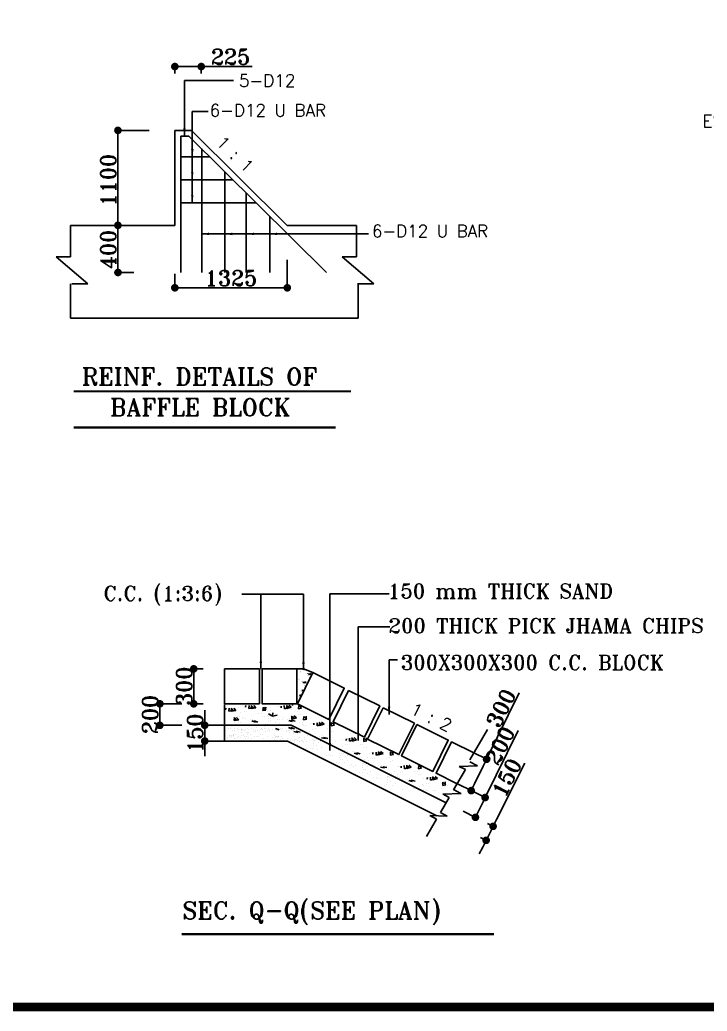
# Model space of a CAD drawing. Header units: metres. Extents: x -98554 to 27544620, y -161930 to 5264560.
# Drawn here: x 30050 to 43557, y 251460 to 270934 of the extents above; entities that cross this region are included whole.
import ezdxf
from ezdxf.enums import TextEntityAlignment as Align

# ---------------------------------------------------------------- set-up
doc = ezdxf.new("R2010")
doc.units = ezdxf.units.M
doc.header["$LTSCALE"] = 15
doc.header["$MEASUREMENT"] = 0
doc.layers.get('0').update_dxf_attribs({"linetype": 'CONTINUOUS'})
doc.layers.get('Defpoints').update_dxf_attribs({"linetype": 'CONTINUOUS'})
doc.layers.add('LINE', color=7, linetype='CONTINUOUS')
doc.styles.add('BIG', font='ROMANT.SHX')
doc.styles.add('NASIR', font='romant.shx')
doc.dimstyles.new('ISO-25', dxfattribs={"dimtxt": 250, "dimasz": 2.5, "dimexe": 1.25, "dimexo": 0.625, "dimtad": 1, "dimtxsty": 'BIG', "dimcen": 2.5, "dimadec": 0, "dimazin": 0, "dimtfac": 1, "dimtmove": 0, "dimatfit": 3, "dimfxl": 1, "dimarcsym": 0})

# ---------------------------------------------------------------- blocks, each defined once
blk = doc.blocks.new('_Dot')
at = {"color": 0, "linetype": 'ByBlock', "lineweight": -2}
blk.add_line((-0.5, 0), (-1, 0), dxfattribs=at)
at = {"color": 0, "linetype": 'ByBlock', "const_width": 0.5}
blk.add_lwpolyline([(-0.25, 0, 1), (0.25, 0, 1)], format="xyb", close=True, dxfattribs=at)
blk = doc.blocks.new('*D3041')
at = {"layer": 'Defpoints', "color": 0}
for p in [(32590, 268763), (31978, 266897), (32590, 266897)]:
    blk.add_point(p, dxfattribs=at)
at = {"layer": 'LINE', "color": 0, "lineweight": -2}
for p, q in [((32589, 268763), (31977, 268763)), ((32589, 266897), (31977, 266897))]:
    blk.add_line(p, q, dxfattribs=at)
at = {"layer": 'LINE', "color": 5, "lineweight": -2}
blk.add_line((31978, 268613), (31978, 267047), dxfattribs=at)
at = {"layer": 'LINE', "color": 5, "lineweight": -2, "xscale": 150, "yscale": 150, "zscale": 150}
for p, rotation in [((31978, 268763), 90), ((31978, 266897), 270)]:
    blk.add_blockref('_Dot', p, dxfattribs=dict(at, rotation=rotation))
at = {"layer": 'LINE', "color": 0, "insert": (31788, 267784), "char_height": 300, "attachment_point": 5, "rotation": 90, "style": 'BIG'}
blk.add_mtext('1100', dxfattribs=at)
blk = doc.blocks.new('*D3042')
at = {"layer": 'Defpoints', "color": 0}
for p in [(35305, 266221), (33096, 265946), (35305, 265670)]:
    blk.add_point(p, dxfattribs=at)
at = {"layer": 'LINE', "color": 0, "lineweight": -2}
for p, q in [((35305, 266220), (35305, 265669)), ((33096, 265945), (33096, 265669))]:
    blk.add_line(p, q, dxfattribs=at)
at = {"layer": 'LINE', "color": 5, "lineweight": -2}
blk.add_line((33246, 265670), (35155, 265670), dxfattribs=at)
at = {"layer": 'LINE', "color": 5, "lineweight": -2, "xscale": 150, "yscale": 150, "zscale": 150, "rotation": 180}
blk.add_blockref('_Dot', (33096, 265670), dxfattribs=at)
at = {"layer": 'LINE', "color": 5, "lineweight": -2, "xscale": 150, "yscale": 150, "zscale": 150}
blk.add_blockref('_Dot', (35305, 265670), dxfattribs=at)
at = {"layer": 'LINE', "color": 0, "insert": (34201, 265860), "char_height": 300, "attachment_point": 5, "style": 'BIG'}
blk.add_mtext('1325', dxfattribs=at)
blk = doc.blocks.new('*D3074')
at = {"layer": 'Defpoints', "color": 0}
for p in [(38954, 256541), (39222, 256408), (38651, 255925)]:
    blk.add_point(p, dxfattribs=at)
at = {"layer": 'LINE', "color": 5, "lineweight": -2}
for p, q in [((39222, 256408), (39864, 257711)), ((38985, 255927), (39156, 256274))]:
    blk.add_line(p, q, dxfattribs=at)
at = {"layer": 'LINE', "color": 0, "lineweight": -2}
for p, q in [((38955, 256540), (39224, 256408)), ((38651, 255925), (38920, 255792))]:
    blk.add_line(p, q, dxfattribs=at)
at = {"layer": 'LINE', "color": 5, "lineweight": -2, "xscale": 150, "yscale": 150, "zscale": 150}
for p, rotation in [((39222, 256408), 63.77279700713231), ((38919, 255793), 243.7727970071323)]:
    blk.add_blockref('_Dot', p, dxfattribs=dict(at, rotation=rotation))
at = {"layer": 'LINE', "color": 0, "insert": (39506, 257413), "char_height": 300, "attachment_point": 5, "rotation": 63.7728, "style": 'BIG'}
blk.add_mtext('300', dxfattribs=at)
blk = doc.blocks.new('*D3075')
at = {"layer": 'Defpoints', "color": 0}
for p in [(38954, 255773), (39193, 255656), (38763, 255386)]:
    blk.add_point(p, dxfattribs=at)
at = {"layer": 'LINE', "color": 5, "lineweight": -2}
for p, q in [((39193, 255656), (39842, 256974)), ((39068, 255403), (39126, 255521))]:
    blk.add_line(p, q, dxfattribs=at)
at = {"layer": 'LINE', "color": 0, "lineweight": -2}
for p, q in [((38955, 255773), (39194, 255655)), ((38764, 255386), (39003, 255268))]:
    blk.add_line(p, q, dxfattribs=at)
at = {"layer": 'LINE', "color": 5, "lineweight": -2, "xscale": 150, "yscale": 150, "zscale": 150}
for p, rotation in [((39193, 255656), 63.7727970071634), ((39002, 255268), 243.7727970071634)]:
    blk.add_blockref('_Dot', p, dxfattribs=dict(at, rotation=rotation))
at = {"layer": 'LINE', "color": 0, "insert": (39483, 256676), "char_height": 300, "attachment_point": 5, "rotation": 63.7728, "style": 'BIG'}
blk.add_mtext('200', dxfattribs=at)
blk = doc.blocks.new('*D3076')
at = {"layer": 'Defpoints', "color": 0}
for p in [(39238, 255147), (39350, 255091), (39101, 254872)]:
    blk.add_point(p, dxfattribs=at)
at = {"layer": 'LINE', "color": 5, "lineweight": -2}
for p, q in [((39418, 255225), (39972, 256334)), ((39213, 254816), (39350, 255091)), ((39146, 254682), (39079, 254548))]:
    blk.add_line(p, q, dxfattribs=at)
at = {"layer": 'LINE', "color": 0, "lineweight": -2}
for p, q in [((39239, 255147), (39352, 255090)), ((39102, 254872), (39214, 254816))]:
    blk.add_line(p, q, dxfattribs=at)
at = {"layer": 'LINE', "color": 5, "lineweight": -2, "xscale": 150, "yscale": 150, "zscale": 150}
for p, rotation in [((39350, 255091), 243.4365497975872), ((39213, 254816), 63.43654979758722)]:
    blk.add_blockref('_Dot', p, dxfattribs=dict(at, rotation=rotation))
at = {"layer": 'LINE', "color": 0, "insert": (39618, 256051), "char_height": 300, "attachment_point": 5, "rotation": 63.4365, "style": 'BIG'}
blk.add_mtext('150', dxfattribs=at)
blk = doc.blocks.new('*D3077')
at = {"layer": 'Defpoints', "color": 0}
for p in [(33655, 258185), (33468, 257498), (33655, 257498)]:
    blk.add_point(p, dxfattribs=at)
at = {"layer": 'LINE', "color": 0, "lineweight": -2}
for p, q in [((33654, 258185), (33467, 258185)), ((33654, 257498), (33467, 257498))]:
    blk.add_line(p, q, dxfattribs=at)
at = {"layer": 'LINE', "color": 5, "lineweight": -2}
blk.add_line((33468, 258035), (33468, 257648), dxfattribs=at)
at = {"layer": 'LINE', "color": 5, "lineweight": -2, "xscale": 150, "yscale": 150, "zscale": 150}
for p, rotation in [((33468, 258185), 90), ((33468, 257498), 270)]:
    blk.add_blockref('_Dot', p, dxfattribs=dict(at, rotation=rotation))
at = {"layer": 'LINE', "color": 0, "insert": (33278, 257842), "char_height": 300, "attachment_point": 5, "rotation": 90, "style": 'BIG'}
blk.add_mtext('300', dxfattribs=at)
blk = doc.blocks.new('*D3078')
at = {"layer": 'Defpoints', "color": 0}
for p in [(33237, 257498), (32801, 257076), (33237, 257076)]:
    blk.add_point(p, dxfattribs=at)
at = {"layer": 'LINE', "color": 0, "lineweight": -2}
for p, q in [((33236, 257498), (32800, 257498)), ((33236, 257076), (32800, 257076))]:
    blk.add_line(p, q, dxfattribs=at)
at = {"layer": 'LINE', "color": 5, "lineweight": -2}
blk.add_line((32801, 257348), (32801, 257226), dxfattribs=at)
at = {"layer": 'LINE', "color": 5, "lineweight": -2, "xscale": 150, "yscale": 150, "zscale": 150}
for p, rotation in [((32801, 257498), 90), ((32801, 257076), 270)]:
    blk.add_blockref('_Dot', p, dxfattribs=dict(at, rotation=rotation))
at = {"layer": 'LINE', "color": 0, "insert": (32611, 257287), "char_height": 300, "attachment_point": 5, "rotation": 90, "style": 'BIG'}
blk.add_mtext('200', dxfattribs=at)
blk = doc.blocks.new('*D3079')
at = {"layer": 'Defpoints', "color": 0}
for p in [(34072, 257076), (33683, 256767), (34070, 256767)]:
    blk.add_point(p, dxfattribs=at)
at = {"layer": 'LINE', "color": 5, "lineweight": -2}
for p, q in [((33683, 257226), (33683, 257376)), ((33683, 257076), (33683, 256767)), ((33683, 256617), (33683, 256467))]:
    blk.add_line(p, q, dxfattribs=at)
at = {"layer": 'LINE', "color": 0, "lineweight": -2}
for p, q in [((34071, 257076), (33682, 257076)), ((34070, 256767), (33682, 256767))]:
    blk.add_line(p, q, dxfattribs=at)
at = {"layer": 'LINE', "color": 5, "lineweight": -2, "xscale": 150, "yscale": 150, "zscale": 150}
for p, rotation in [((33683, 257076), 270), ((33683, 256767), 90)]:
    blk.add_blockref('_Dot', p, dxfattribs=dict(at, rotation=rotation))
at = {"layer": 'LINE', "color": 0, "insert": (33493, 256921), "char_height": 300, "attachment_point": 5, "rotation": 90, "style": 'BIG'}
blk.add_mtext('150', dxfattribs=at)
blk = doc.blocks.new('*D3087')
at = {"layer": 'Defpoints', "color": 0}
for p in [(33615, 270016), (33096, 269881), (33615, 269881)]:
    blk.add_point(p, dxfattribs=at)
at = {"layer": 'LINE', "color": 0, "lineweight": -2}
for p, q in [((33096, 269882), (33096, 270017)), ((33615, 269882), (33615, 270017))]:
    blk.add_line(p, q, dxfattribs=at)
at = {"layer": 'LINE', "color": 5, "lineweight": -2}
for p, q in [((33246, 270016), (33465, 270016)), ((33615, 270016), (34616, 270016))]:
    blk.add_line(p, q, dxfattribs=at)
at = {"layer": 'LINE', "color": 5, "lineweight": -2, "xscale": 150, "yscale": 150, "zscale": 150, "rotation": 180}
blk.add_blockref('_Dot', (33096, 270016), dxfattribs=at)
at = {"layer": 'LINE', "color": 5, "lineweight": -2, "xscale": 150, "yscale": 150, "zscale": 150}
blk.add_blockref('_Dot', (33615, 270016), dxfattribs=at)
at = {"layer": 'LINE', "color": 0, "insert": (34191, 270206), "char_height": 300, "attachment_point": 5, "style": 'BIG'}
blk.add_mtext('225', dxfattribs=at)
blk = doc.blocks.new('*D3088')
at = {"layer": 'Defpoints', "color": 0}
for p in [(32366, 266897), (31978, 265971), (32289, 265971)]:
    blk.add_point(p, dxfattribs=at)
at = {"layer": 'LINE', "color": 0, "lineweight": -2}
for p, q in [((32366, 266897), (31977, 266897)), ((32289, 265971), (31977, 265971))]:
    blk.add_line(p, q, dxfattribs=at)
at = {"layer": 'LINE', "color": 5, "lineweight": -2}
blk.add_line((31978, 266747), (31978, 266121), dxfattribs=at)
at = {"layer": 'LINE', "color": 5, "lineweight": -2, "xscale": 150, "yscale": 150, "zscale": 150}
for p, rotation in [((31978, 266897), 90), ((31978, 265971), 270)]:
    blk.add_blockref('_Dot', p, dxfattribs=dict(at, rotation=rotation))
at = {"layer": 'LINE', "color": 0, "insert": (31788, 266423), "char_height": 300, "attachment_point": 5, "rotation": 90, "style": 'BIG'}
blk.add_mtext('400', dxfattribs=at)

msp = doc.modelspace()

# ---------------------------------------------------------------- linework, layer by layer
at = {"layer": 'LINE'}
for p, q in [((33096.02, 268762.553), (33421.579, 268762.553)), ((33096.02, 268762.553), (33421.579, 268762.553)), ((33096.02, 266896.674), (33096.02, 268762.553)), ((35305.486, 266896.674), (33421.579, 268762.553)), ((33212.02, 268646.553), (33373.856, 268646.553)), ((33212.02, 265970.709), (33212.02, 268646.553)), ((36075.554, 265970.709), (33373.856, 268646.553)), ((33625.645, 265970.709), (33625.645, 268397.174)), ((33779.451, 268244.839), (33212.02, 268244.839)), ((34236.636, 267792.03), (33212.02, 267792.03)), ((34076.243, 265970.709), (34076.243, 267950.888)), ((34499.146, 265970.709), (34499.146, 267532.032)), ((34694.739, 267338.31), (33212.02, 267338.31)), ((34961.733, 265970.709), (34961.733, 267073.872)), ((31042.804, 266896.674), (33096.02, 266896.674)), ((31042.804, 266275.673), (31042.804, 266896.674)), ((35305.486, 266896.674), (36666.56, 266896.674)), ((36666.56, 266275.673), (36666.56, 266896.674)), ((30762.82, 266275.673), (31385.007, 265747.822)), ((31042.804, 266275.673), (30762.82, 266275.673)), ((36666.56, 266275.673), (36386.576, 266275.673)), ((36386.576, 266275.673), (37008.762, 265747.822)), ((31042.804, 265070.863), (31042.804, 265747.822)), ((31385.007, 265747.822), (31073.913, 265747.822)), ((37008.762, 265747.822), (36697.669, 265747.822)), ((36698.879, 265758.769), (36698.879, 265070.863)), ((36698.879, 265070.863), (31042.804, 265070.863)), ((35496.258, 258184.847), (35622.136, 258184.847)), ((35555.295, 258126.642), (35555.295, 258126.642)), ((35556.318, 258112.17), (35556.318, 258112.17)), ((35570.246, 258126.642), (35570.246, 258126.642)), ((35608.371, 258163.776), (35608.371, 258163.776)), ((35810.361, 258110.277), (35622.136, 258184.847)), ((35623.323, 258163.776), (35623.323, 258163.776)), ((35628.628, 258143.311), (35628.628, 258143.311)), ((35643.58, 258143.311), (35643.58, 258143.311)), ((35687.179, 258093.755), (35687.179, 258093.755)), ((35699.883, 258059.037), (35699.883, 258059.037)), ((35702.13, 258093.755), (35702.13, 258093.755)), ((35708.396, 258083.905), (35710.402, 258094.784)), ((35714.835, 258059.037), (35714.835, 258059.037)), ((35756.611, 258080.495), (35728.016, 258076.06)), ((35728.022, 258076.053), (35730.201, 258094.784)), ((35756.611, 258080.495), (35742.9, 258094.784)), ((35771.562, 258080.495), (35742.968, 258076.06)), ((35742.974, 258076.053), (35745.153, 258094.784)), ((35771.562, 258080.495), (35757.852, 258094.784)), ((35530.532, 257979.984), (35530.532, 257979.984)), ((35545.484, 257979.984), (35545.484, 257979.984)), ((35589.083, 257930.428), (35589.083, 257930.428)), ((35601.788, 257895.711), (35601.788, 257895.711)), ((35604.035, 257930.428), (35604.035, 257930.428)), ((35610.3, 257920.579), (35612.307, 257931.458)), ((35616.74, 257895.711), (35616.74, 257895.711)), ((35658.515, 257917.169), (35629.921, 257912.734)), ((35629.927, 257912.727), (35632.106, 257931.458)), ((35637.874, 257848.002), (35637.874, 257848.002)), ((35658.515, 257917.169), (35644.805, 257931.458)), ((35673.467, 257917.169), (35644.872, 257912.734)), ((35644.878, 257912.727), (35647.057, 257931.458)), ((35652.826, 257848.002), (35652.826, 257848.002)), ((35673.467, 257917.169), (35659.757, 257931.458)), ((35668.342, 257914.318), (35668.342, 257914.318)), ((35690.95, 257885.136), (35690.95, 257885.136)), ((35735.969, 258011.328), (35735.969, 258011.328)), ((35750.921, 258011.328), (35750.921, 258011.328)), ((35527.458, 257640.146), (35527.458, 257640.146)), ((35542.409, 257640.146), (35542.409, 257640.146)), ((35551.421, 257673.607), (35551.421, 257673.607)), ((35571.82, 257657.104), (35552.602, 257655.423)), ((35552.608, 257655.413), (35556.325, 257675.567)), ((35571.82, 257657.104), (35556.32, 257675.577)), ((35566.373, 257673.607), (35566.373, 257673.607)), ((35567.559, 257655.413), (35571.277, 257675.567)), ((35576.506, 257738.142), (35576.506, 257738.142)), ((35591.457, 257738.142), (35591.457, 257738.142)), ((35596.762, 257717.677), (35596.762, 257717.677)), ((35600.469, 257771.603), (35600.469, 257771.603)), ((35620.867, 257755.1), (35601.65, 257753.419)), ((35601.656, 257753.409), (35605.373, 257773.563)), ((35620.867, 257755.1), (35605.367, 257773.572)), ((35611.714, 257717.677), (35611.714, 257717.677)), ((35615.421, 257771.603), (35615.421, 257771.603)), ((35616.607, 257753.409), (35620.325, 257773.563)), ((34070.455, 257487.302), (34070.455, 256767.107)), ((34418.866, 257462.018), (34418.866, 257462.018)), ((34466.711, 257462.018), (34466.711, 257462.018)), ((34486.761, 257430.5), (34493.182, 257465.312)), ((34549.565, 257405.374), (34556.538, 257465.312)), ((34641.048, 257419.587), (34597.176, 257465.312)), ((34597.41, 257405.374), (34604.383, 257465.312)), ((34688.894, 257419.587), (34645.021, 257465.312)), ((35158.302, 257446.668), (35158.302, 257446.668)), ((35182.294, 257418.036), (35184.117, 257453.389)), ((35247.841, 257401.323), (35246.931, 257461.658)), ((35336.686, 257427.355), (35287.221, 257466.962)), ((35295.277, 257407.568), (35294.367, 257467.903)), ((35384.122, 257433.6), (35334.657, 257473.207)), ((35377.283, 257487.865), (35377.283, 257487.865)), ((35382.618, 257495.067), (35382.618, 257495.067)), ((35404.912, 257465.093), (35408.779, 257500.281)), ((35515.022, 257455.44), (35515.022, 257455.44)), ((35526.385, 257398.215), (35529.761, 257463.707)), ((35586.63, 257411.604), (35529.739, 257463.735)), ((35547.715, 257619.681), (35547.715, 257619.681)), ((35562.458, 257461.685), (35562.458, 257461.685)), ((35562.666, 257619.681), (35562.666, 257619.681)), ((35573.821, 257404.46), (35577.197, 257469.952)), ((34074.236, 257410.171), (34074.236, 257410.171)), ((34094.285, 257378.653), (34100.707, 257413.465)), ((34097.937, 257418.331), (34097.937, 257418.331)), ((34248.573, 257367.741), (34157.07, 257353.549)), ((34157.09, 257353.527), (34164.062, 257413.465)), ((34248.573, 257367.741), (34204.701, 257413.465)), ((34296.418, 257367.741), (34204.916, 257353.549)), ((34204.935, 257353.527), (34211.908, 257413.465)), ((34248.04, 257345.456), (34248.04, 257345.456)), ((34296.418, 257367.741), (34252.546, 257413.465)), ((34337.796, 257415.776), (34337.796, 257415.776)), ((34392.868, 257321.162), (34392.868, 257321.162)), ((34459.521, 257350.921), (34459.521, 257350.921)), ((34507.367, 257350.921), (34507.367, 257350.921)), ((34641.048, 257419.587), (34549.546, 257405.396)), ((34688.894, 257419.587), (34597.391, 257405.396)), ((34744.841, 257317.081), (34744.841, 257317.081)), ((34792.686, 257317.081), (34792.686, 257317.081)), ((34809.663, 257251.593), (34809.663, 257251.593)), ((34821.524, 257424.155), (34821.524, 257424.155)), ((34886.798, 257371.347), (34825.302, 257365.967)), ((34825.321, 257365.936), (34837.217, 257430.427)), ((34886.798, 257371.347), (34837.198, 257430.458)), ((34857.508, 257251.593), (34857.508, 257251.593)), ((34869.37, 257424.155), (34869.37, 257424.155)), ((34873.166, 257365.936), (34885.062, 257430.427)), ((34921.979, 257272.273), (34921.979, 257272.273)), ((34922.25, 257337.682), (34922.25, 257337.682)), ((34936.199, 257299.109), (35018.259, 257258.082)), ((34951.088, 257268.68), (34951.088, 257268.68)), ((34979.46, 257249.576), (34979.46, 257249.576)), ((34984.449, 257375.887), (34984.449, 257375.887)), ((34998.524, 257274.925), (34998.524, 257274.925)), ((35107.717, 257271.956), (35016.214, 257257.765)), ((35016.233, 257257.742), (35023.206, 257317.68)), ((35110.866, 257440.424), (35110.866, 257440.424)), ((35336.686, 257427.355), (35247.819, 257401.343)), ((35384.122, 257433.6), (35295.255, 257407.587)), ((35383.546, 257383.741), (35383.546, 257383.741)), ((35436.358, 257213.251), (35386.893, 257252.858)), ((35394.949, 257193.463), (35394.039, 257253.798)), ((35483.794, 257219.496), (35434.329, 257259.103)), ((35500.406, 257345.518), (35500.406, 257345.518)), ((35525.785, 257282.806), (35525.785, 257282.806)), ((35586.63, 257411.604), (35526.362, 257398.243)), ((35573.221, 257289.051), (35573.221, 257289.051)), ((35626.057, 257184.11), (35629.434, 257249.603)), ((35686.302, 257197.499), (35629.411, 257249.631)), ((35662.13, 257247.58), (35662.13, 257247.58)), ((35673.493, 257190.355), (35676.87, 257255.847)), ((35382.925, 257075.762), (34070.455, 257075.762)), ((34302.244, 257182.309), (34258.371, 257228.033)), ((34350.089, 257182.309), (34258.586, 257168.118)), ((34258.606, 257168.095), (34265.578, 257228.033)), ((34264.57, 257162.108), (34264.57, 257162.108)), ((34272.514, 257140.097), (34272.514, 257140.097)), ((34298.002, 257207.732), (34298.002, 257207.732)), ((34350.089, 257182.309), (34306.217, 257228.033)), ((34312.006, 257168.353), (34312.006, 257168.353)), ((34336.092, 257244.022), (34336.092, 257244.022)), ((34346.551, 257130.164), (34346.551, 257130.164)), ((34360.201, 257245.936), (34360.201, 257245.936)), ((34376.747, 257132.925), (34376.747, 257132.925)), ((34430.877, 257237.921), (34430.877, 257237.921)), ((34437.059, 257207.916), (34437.059, 257207.916)), ((34484.904, 257207.916), (34484.904, 257207.916)), ((34574.996, 257198.253), (34574.996, 257198.253)), ((34677.707, 257134.528), (34605.669, 257162.181)), ((34622.842, 257198.253), (34622.842, 257198.253)), ((34725.553, 257134.528), (34653.514, 257162.181)), ((34870.878, 257095.084), (34870.878, 257095.084)), ((34918.314, 257101.329), (34918.314, 257101.329)), ((34928.678, 257201.001), (34928.678, 257201.001)), ((34932.024, 257243.331), (34932.024, 257243.331)), ((34937.929, 257154.95), (34937.929, 257154.95)), ((34974.035, 257203.29), (34974.035, 257203.29)), ((34985.365, 257161.195), (34985.365, 257161.195)), ((35019.259, 257091.54), (35019.259, 257091.54)), ((35030.551, 257223.499), (35030.551, 257223.499)), ((35081.458, 257129.744), (35081.458, 257129.744)), ((35115.566, 257192.813), (35115.566, 257192.813)), ((35153.575, 257109.572), (35153.575, 257109.572)), ((35159.757, 257079.567), (35159.757, 257079.567)), ((35162.069, 257190.87), (35162.069, 257190.87)), ((35207.602, 257079.567), (35207.602, 257079.567)), ((35209.505, 257197.115), (35209.505, 257197.115)), ((35230.065, 257222.572), (35230.065, 257222.572)), ((35297.695, 257069.904), (35297.695, 257069.904)), ((35300.088, 257199.294), (35300.088, 257199.294)), ((35410.238, 257149.519), (35335.207, 257167.533)), ((35345.54, 257069.904), (35345.54, 257069.904)), ((35347.524, 257205.539), (35347.524, 257205.539)), ((35366.035, 257144.381), (35366.035, 257144.381)), ((35366.812, 257055.806), (35366.812, 257055.806)), ((35371.567, 257239.479), (35371.567, 257239.479)), ((35457.674, 257155.764), (35382.643, 257173.778)), ((35382.925, 257075.762), (38425.547, 255554.557)), ((35386.534, 257168.584), (35386.534, 257168.584)), ((35483.794, 257219.496), (35394.927, 257193.483)), ((35442.681, 257057.087), (35442.681, 257057.087)), ((35552.642, 257125.169), (35552.642, 257125.169)), ((35600.078, 257131.414), (35600.078, 257131.414)), ((35605.825, 257085.502), (35605.825, 257085.502)), ((35614.694, 257241.335), (35614.694, 257241.335)), ((35625.457, 257068.701), (35625.457, 257068.701)), ((35686.302, 257197.499), (35626.034, 257184.138)), ((35672.893, 257074.946), (35672.893, 257074.946)), ((35754.448, 257104.416), (35754.448, 257104.416)), ((35801.884, 257110.661), (35801.884, 257110.661)), ((35825.875, 257082.029), (35827.698, 257117.381)), ((35891.422, 257065.315), (35890.512, 257125.65)), ((35980.267, 257091.348), (35891.4, 257065.335)), ((35980.267, 257091.348), (35930.802, 257130.955)), ((35938.858, 257071.56), (35937.948, 257131.895)), ((36027.703, 257097.593), (35938.836, 257071.58)), ((36027.703, 257097.592), (35978.238, 257137.199)), ((36158.603, 257119.432), (36158.603, 257119.432)), ((36230.211, 257075.596), (36169.944, 257062.235)), ((36169.966, 257062.207), (36173.343, 257127.7)), ((36230.211, 257075.596), (36173.32, 257127.727)), ((36206.039, 257125.677), (36206.039, 257125.677)), ((36217.402, 257068.452), (36220.779, 257133.944)), ((34141.757, 257006.148), (34141.757, 257006.148)), ((34163.123, 256879.73), (34163.123, 256879.73)), ((34189.603, 257006.148), (34189.603, 257006.148)), ((34191.514, 256872.369), (34191.514, 256872.369)), ((34207.29, 256880.079), (34207.29, 256880.079)), ((34219.647, 256976.818), (34219.647, 256976.818)), ((34239.359, 256872.369), (34239.359, 256872.369)), ((34245.081, 256882.879), (34245.081, 256882.879)), ((34253.025, 256860.868), (34253.025, 256860.868)), ((34254.726, 256886.324), (34254.726, 256886.324)), ((34267.493, 256976.818), (34267.493, 256976.818)), ((34270.237, 257022.192), (34270.237, 257022.192)), ((34292.517, 256889.124), (34292.517, 256889.124)), ((34318.083, 257022.192), (34318.083, 257022.192)), ((34348.127, 256992.862), (34348.127, 256992.862)), ((34395.972, 256992.862), (34395.972, 256992.862)), ((34399.705, 256927.55), (34399.705, 256927.55)), ((34402.366, 256999.087), (34402.366, 256999.087)), ((34402.866, 256880.686), (34402.866, 256880.686)), ((34408.548, 256969.082), (34408.548, 256969.082)), ((34430.758, 256991.726), (34430.758, 256991.726)), ((34450.712, 256880.686), (34450.712, 256880.686)), ((34456.393, 256969.082), (34456.393, 256969.082)), ((34478.603, 256991.726), (34478.603, 256991.726)), ((34503.643, 256936.56), (34503.643, 256936.56)), ((34528.185, 256943.594), (34528.185, 256943.594)), ((34530.846, 257015.13), (34530.846, 257015.13)), ((34531.346, 256896.73), (34531.346, 256896.73)), ((34537.028, 256985.125), (34537.028, 256985.125)), ((34551.489, 256936.56), (34551.489, 256936.56)), ((34579.191, 256896.73), (34579.191, 256896.73)), ((34607.083, 257007.77), (34607.083, 257007.77)), ((34632.123, 256952.603), (34632.123, 256952.603)), ((34636.872, 256992.862), (34636.872, 256992.862)), ((34674.966, 256975.463), (34674.966, 256975.463)), ((34679.968, 256952.603), (34679.968, 256952.603)), ((34697.808, 257038.652), (34697.808, 257038.652)), ((34722.811, 256975.463), (34722.811, 256975.463)), ((34769.085, 256943.594), (34769.085, 256943.594)), ((34772.246, 256896.73), (34772.246, 256896.73)), ((34777.928, 256985.125), (34777.928, 256985.125)), ((34796.612, 257015.77), (34796.612, 257015.77)), ((34800.137, 257007.77), (34800.137, 257007.77)), ((34820.091, 256896.73), (34820.091, 256896.73)), ((34825.773, 256985.125), (34825.773, 256985.125)), ((34847.983, 257007.77), (34847.983, 257007.77)), ((34863.266, 257045.53), (34863.266, 257045.53)), ((34873.023, 256952.603), (34873.023, 256952.603)), ((34880.516, 257022.192), (34880.516, 257022.192)), ((34915.866, 256975.463), (34915.866, 256975.463)), ((34928.362, 257022.192), (34928.362, 257022.192)), ((34958.406, 256992.862), (34958.406, 256992.862)), ((34963.711, 256975.463), (34963.711, 256975.463)), ((35006.252, 256992.862), (35006.252, 256992.862)), ((35041.665, 257050.622), (35041.665, 257050.622)), ((35061.755, 256867.499), (35061.755, 256867.499)), ((35144.376, 256986.897), (35072.337, 257014.55)), ((35086.701, 256977.439), (35086.701, 256977.439)), ((35089.51, 257050.622), (35089.51, 257050.622)), ((35090.146, 256860.138), (35090.146, 256860.138)), ((35134.137, 256983.683), (35134.137, 256983.683)), ((35135.066, 256864.513), (35135.066, 256864.513)), ((35137.992, 256860.138), (35137.992, 256860.138)), ((35141.125, 257015.13), (35141.125, 257015.13)), ((35147.307, 256985.125), (35147.307, 256985.125)), ((35169.517, 257007.77), (35169.517, 257007.77)), ((35182.911, 256864.513), (35182.911, 256864.513)), ((35195.152, 256985.125), (35195.152, 256985.125)), ((35217.362, 257007.77), (35217.362, 257007.77)), ((35285.245, 256975.463), (35285.245, 256975.463)), ((35290.248, 256952.603), (35290.248, 256952.603)), ((35400.406, 257006.179), (35328.367, 257033.832)), ((35333.09, 256975.463), (35333.09, 256975.463)), ((35346.002, 257004.453), (35346.002, 257004.453)), ((35352.701, 256933.181), (35352.701, 256933.181)), ((35356.048, 256975.511), (35356.048, 256975.511)), ((35362.618, 257023.197), (35362.618, 257023.197)), ((35375.111, 257000.861), (35375.111, 257000.861)), ((35448.251, 257006.179), (35376.213, 257033.832)), ((35399.76, 256985.189), (35399.76, 256985.189)), ((35403.484, 256981.756), (35403.484, 256981.756)), ((35410.336, 257026.685), (35410.336, 257026.685)), ((35420.507, 256910.302), (35420.507, 256910.302)), ((35422.547, 257007.106), (35422.547, 257007.106)), ((35509.91, 256935.415), (35434.879, 256953.428)), ((35447.196, 256991.434), (35447.196, 256991.434)), ((35454.574, 256955.679), (35454.574, 256955.679)), ((35557.346, 256941.66), (35482.315, 256959.673)), ((35494.066, 256983.935), (35494.066, 256983.935)), ((35502.01, 256961.924), (35502.01, 256961.924)), ((35541.502, 256990.18), (35541.502, 256990.18)), ((35543.626, 257047.298), (35543.626, 257047.298)), ((35705.497, 256871.397), (35705.497, 256871.397)), ((35747.057, 256961.371), (35747.057, 256961.371)), ((35795.605, 256883.803), (35795.605, 256883.803)), ((35809.256, 256999.575), (35809.256, 256999.575)), ((35853.087, 256861.107), (35853.087, 256861.107)), ((35856.692, 257005.82), (35856.692, 257005.82)), ((35943.669, 256863.286), (35943.669, 256863.286)), ((35991.105, 256869.531), (35991.105, 256869.531)), ((36096.551, 257003.266), (36096.551, 257003.266)), ((36143.987, 257009.511), (36143.987, 257009.511)), ((36169.366, 256946.798), (36169.366, 256946.798)), ((36216.802, 256953.043), (36216.802, 256953.043)), ((39238.473, 256994.802), (38890.741, 256398.062)), ((35312.933, 256767.107), (34070.455, 256767.107)), ((34125.975, 256845.955), (34125.975, 256845.955)), ((34140.239, 256820.214), (34140.239, 256820.214)), ((34169.305, 256849.725), (34169.305, 256849.725)), ((34187.675, 256826.458), (34187.675, 256826.458)), ((34217.15, 256849.725), (34217.15, 256849.725)), ((34264.4, 256817.203), (34264.4, 256817.203)), ((34288.62, 256816.669), (34288.62, 256816.669)), ((34328.576, 256830.084), (34328.576, 256830.084)), ((34350.819, 256854.874), (34350.819, 256854.874)), ((34376.421, 256830.084), (34376.421, 256830.084)), ((34457.055, 256846.128), (34457.055, 256846.128)), ((34475.225, 256807.203), (34475.225, 256807.203)), ((34504.901, 256846.128), (34504.901, 256846.128)), ((34541.878, 256836.962), (34541.878, 256836.962)), ((34603.704, 256823.246), (34603.704, 256823.246)), ((34670.358, 256853.006), (34670.358, 256853.006)), ((34697.955, 256846.128), (34697.955, 256846.128)), ((34745.801, 256846.128), (34745.801, 256846.128)), ((34844.604, 256823.246), (34844.604, 256823.246)), ((34911.258, 256853.006), (34911.258, 256853.006)), ((35024.607, 256833.724), (35024.607, 256833.724)), ((35059.094, 256795.962), (35059.094, 256795.962)), ((35067.335, 256846.128), (35067.335, 256846.128)), ((35067.937, 256837.494), (35067.937, 256837.494)), ((35115.18, 256846.128), (35115.18, 256846.128)), ((35115.782, 256837.494), (35115.782, 256837.494)), ((35163.032, 256804.972), (35163.032, 256804.972)), ((35213.984, 256823.246), (35213.984, 256823.246)), ((35312.933, 256767.107), (38246.044, 255300.654)), ((35315.124, 256815.245), (35315.124, 256815.245)), ((35318.285, 256768.38), (35318.285, 256768.38)), ((35366.13, 256768.38), (35366.13, 256768.38)), ((35411.159, 256767.92), (35411.159, 256767.92)), ((35443.58, 256806.255), (35443.58, 256806.255)), ((35450.279, 256734.983), (35450.279, 256734.983)), ((35453.626, 256777.313), (35453.626, 256777.313)), ((35459.53, 256688.932), (35459.53, 256688.932)), ((35472.69, 256802.662), (35472.69, 256802.662)), ((35501.062, 256783.558), (35501.062, 256783.558)), ((35506.966, 256695.177), (35506.966, 256695.177)), ((35520.126, 256808.907), (35520.126, 256808.907)), ((35542.353, 256842.982), (35542.353, 256842.982)), ((35552.152, 256757.481), (35552.152, 256757.481)), ((35552.21, 256763.627), (35552.21, 256763.627)), ((35591.645, 256785.737), (35591.645, 256785.737)), ((35599.588, 256763.726), (35599.588, 256763.726)), ((35599.646, 256769.871), (35599.646, 256769.871)), ((35633.261, 256744.714), (35633.261, 256744.714)), ((35639.08, 256791.982), (35639.08, 256791.982)), ((35643.298, 256833.193), (35643.298, 256833.193)), ((35680.697, 256750.959), (35680.697, 256750.959)), ((35805.651, 256854.862), (35805.651, 256854.862)), ((35808.602, 256790.793), (35808.602, 256790.793)), ((35811.511, 256790.641), (35811.511, 256790.641)), ((35818.21, 256719.369), (35818.21, 256719.369)), ((35821.556, 256761.7), (35821.556, 256761.7)), ((35827.461, 256673.318), (35827.461, 256673.318)), ((35840.62, 256787.049), (35840.62, 256787.049)), ((35868.992, 256767.944), (35868.992, 256767.944)), ((35874.896, 256679.563), (35874.896, 256679.563)), ((35888.056, 256793.294), (35888.056, 256793.294)), ((35920.083, 256741.868), (35920.083, 256741.868)), ((35959.575, 256770.123), (35959.575, 256770.123)), ((35967.519, 256748.112), (35967.519, 256748.112)), ((36053.819, 256813.512), (35978.788, 256831.525)), ((36007.011, 256776.368), (36007.011, 256776.368)), ((36101.255, 256819.756), (36026.224, 256837.77)), ((36086.262, 256721.079), (36086.262, 256721.079)), ((36187.207, 256711.29), (36187.207, 256711.29)), ((36249.406, 256749.494), (36249.406, 256749.494)), ((36393.841, 256800.221), (36393.841, 256800.221)), ((36441.277, 256806.466), (36441.277, 256806.466)), ((36448.649, 256695.38), (36448.649, 256695.38)), ((36465.269, 256777.833), (36467.091, 256813.186)), ((36496.085, 256701.625), (36496.085, 256701.625)), ((36530.815, 256761.12), (36529.905, 256821.455)), ((36619.661, 256787.153), (36530.793, 256761.14)), ((36619.661, 256787.153), (36570.195, 256826.76)), ((36578.251, 256767.365), (36577.341, 256827.7)), ((36667.097, 256793.397), (36578.229, 256767.384)), ((36667.097, 256793.397), (36617.631, 256833.004)), ((36735.944, 256699.071), (36735.944, 256699.071)), ((36783.38, 256705.315), (36783.38, 256705.315)), ((36797.996, 256815.237), (36797.996, 256815.237)), ((36869.604, 256771.401), (36809.337, 256758.04)), ((36809.359, 256758.012), (36812.736, 256823.504)), ((36869.604, 256771.401), (36812.714, 256823.532)), ((36845.432, 256821.482), (36845.432, 256821.482)), ((36856.795, 256764.257), (36860.172, 256829.749)), ((35640.756, 256615.567), (35640.756, 256615.567)), ((35688.192, 256621.812), (35688.192, 256621.812)), ((35760.41, 256613.453), (35760.41, 256613.453)), ((35807.846, 256619.698), (35807.846, 256619.698)), ((35908.791, 256609.908), (35908.791, 256609.908)), ((35970.99, 256648.113), (35970.99, 256648.113)), ((36073.863, 256492.478), (36073.863, 256492.478)), ((36121.299, 256498.722), (36121.299, 256498.722)), ((36154.914, 256473.565), (36154.914, 256473.565)), ((36202.35, 256479.81), (36202.35, 256479.81)), ((36333.164, 256519.492), (36333.164, 256519.492)), ((36343.209, 256490.551), (36343.209, 256490.551)), ((36362.273, 256515.9), (36362.273, 256515.9)), ((36386.45, 256657.176), (36386.45, 256657.176)), ((36390.645, 256496.795), (36390.645, 256496.795)), ((36409.709, 256522.145), (36409.709, 256522.145)), ((36434.998, 256579.608), (36434.998, 256579.608)), ((36441.736, 256470.719), (36441.736, 256470.719)), ((36445.044, 256550.667), (36445.044, 256550.667)), ((36481.228, 256498.974), (36481.228, 256498.974)), ((36489.172, 256476.963), (36489.172, 256476.963)), ((36492.48, 256556.912), (36492.48, 256556.912)), ((36528.664, 256505.219), (36528.664, 256505.219)), ((36583.062, 256559.091), (36583.062, 256559.091)), ((36693.213, 256509.317), (36618.181, 256527.33)), ((36630.498, 256565.336), (36630.498, 256565.336)), ((36740.649, 256515.561), (36665.617, 256533.575)), ((36808.759, 256642.603), (36808.759, 256642.603)), ((36856.195, 256648.848), (36856.195, 256648.848)), ((36915.493, 256529.072), (36915.493, 256529.072)), ((36962.929, 256535.316), (36962.929, 256535.316)), ((36986.921, 256506.684), (36988.744, 256542.037)), ((37052.468, 256489.971), (37051.557, 256550.306)), ((37141.313, 256516.003), (37052.446, 256489.991)), ((37141.313, 256516.003), (37091.848, 256555.61)), ((37099.904, 256496.216), (37098.993, 256556.551)), ((37188.749, 256522.248), (37099.882, 256496.235)), ((37188.749, 256522.248), (37139.284, 256561.855)), ((37319.649, 256544.088), (37319.649, 256544.088)), ((37391.257, 256500.252), (37330.989, 256486.891)), ((37331.012, 256486.863), (37334.388, 256552.355)), ((37391.257, 256500.252), (37334.366, 256552.383)), ((37367.085, 256550.333), (37367.085, 256550.333)), ((37378.447, 256493.108), (37381.824, 256558.6)), ((36282.063, 256342.304), (36282.063, 256342.304)), ((36329.499, 256348.549), (36329.499, 256348.549)), ((36339.863, 256448.22), (36339.863, 256448.22)), ((36349.114, 256402.169), (36349.114, 256402.169)), ((36396.549, 256408.414), (36396.549, 256408.414)), ((36430.444, 256338.759), (36430.444, 256338.759)), ((36492.643, 256376.964), (36492.643, 256376.964)), ((36521.355, 256292.476), (36521.355, 256292.476)), ((36568.791, 256298.721), (36568.791, 256298.721)), ((36602.407, 256273.563), (36602.407, 256273.563)), ((36649.843, 256279.808), (36649.843, 256279.808)), ((36725.656, 256416.884), (36725.656, 256416.884)), ((36780.656, 256319.49), (36780.656, 256319.49)), ((36790.701, 256290.549), (36790.701, 256290.549)), ((36809.765, 256315.898), (36809.765, 256315.898)), ((36826.601, 256407.095), (36826.601, 256407.095)), ((36838.137, 256296.794), (36838.137, 256296.794)), ((36857.201, 256322.143), (36857.201, 256322.143)), ((36888.8, 256445.299), (36888.8, 256445.299)), ((36908.102, 256386.027), (36908.102, 256386.027)), ((36928.72, 256298.973), (36928.72, 256298.973)), ((36936.664, 256276.962), (36936.664, 256276.962)), ((36956.651, 256308.459), (36956.651, 256308.459)), ((36966.696, 256279.518), (36966.696, 256279.518)), ((36970.301, 256424.231), (36970.301, 256424.231)), ((36976.156, 256305.218), (36976.156, 256305.218)), ((37014.132, 256285.763), (37014.132, 256285.763)), ((37017.737, 256430.476), (37017.737, 256430.476)), ((37104.715, 256287.942), (37104.715, 256287.942)), ((37152.151, 256294.187), (37152.151, 256294.187)), ((37257.597, 256427.921), (37257.597, 256427.921)), ((37305.033, 256434.166), (37305.033, 256434.166)), ((37330.412, 256371.454), (37330.412, 256371.454)), ((37377.848, 256377.699), (37377.848, 256377.699)), ((37540.419, 256239.728), (37542.242, 256275.08)), ((37605.966, 256223.014), (37605.056, 256283.35)), ((37694.811, 256249.047), (37645.346, 256288.654)), ((37653.402, 256229.259), (37652.492, 256289.594)), ((37742.247, 256255.292), (37692.782, 256294.899)), ((37873.147, 256277.131), (37873.147, 256277.131)), ((37884.51, 256219.907), (37887.886, 256285.399)), ((37944.755, 256233.295), (37887.864, 256285.427)), ((37920.583, 256283.376), (37920.583, 256283.376)), ((37931.946, 256226.151), (37935.322, 256291.644)), ((39041.078, 256282.316), (38684.566, 256267.717)), ((38895.469, 256360.987), (39041.078, 256282.316)), ((36729.555, 256142.302), (36729.555, 256142.302)), ((36776.991, 256148.547), (36776.991, 256148.547)), ((36787.355, 256248.218), (36787.355, 256248.218)), ((36796.606, 256202.168), (36796.606, 256202.168)), ((36844.042, 256208.412), (36844.042, 256208.412)), ((36877.936, 256138.757), (36877.936, 256138.757)), ((36889.228, 256270.717), (36889.228, 256270.717)), ((36940.135, 256176.962), (36940.135, 256176.962)), ((37214.865, 256238.167), (37139.833, 256256.181)), ((37262.301, 256244.412), (37187.269, 256262.426)), ((37247.308, 256145.735), (37247.308, 256145.735)), ((37342.82, 256078.614), (37342.82, 256078.614)), ((37348.253, 256135.946), (37348.253, 256135.946)), ((37410.452, 256174.15), (37410.452, 256174.15)), ((37461.6, 256119.07), (37461.6, 256119.07)), ((37468.991, 256262.115), (37468.991, 256262.115)), ((37516.427, 256268.36), (37516.427, 256268.36)), ((37523.8, 256157.275), (37523.8, 256157.275)), ((37571.236, 256163.52), (37571.236, 256163.52)), ((37694.811, 256249.047), (37605.944, 256223.034)), ((37742.247, 256255.292), (37653.38, 256229.279)), ((37811.095, 256160.965), (37811.095, 256160.965)), ((37858.531, 256167.21), (37858.531, 256167.21)), ((37883.91, 256104.497), (37883.91, 256104.497)), ((37944.755, 256233.295), (37884.487, 256219.935)), ((37931.346, 256110.742), (37931.346, 256110.742)), ((38804.885, 256205.536), (38574.923, 255810.899)), ((38684.566, 256267.717), (38804.885, 256205.536)), ((37006.974, 256048.947), (37006.974, 256048.947)), ((37054.41, 256055.192), (37054.41, 256055.192)), ((37088.026, 256030.035), (37088.026, 256030.035)), ((37135.462, 256036.279), (37135.462, 256036.279)), ((37215.174, 255898.773), (37215.174, 255898.773)), ((37262.61, 255905.018), (37262.61, 255905.018)), ((37266.275, 256075.962), (37266.275, 256075.962)), ((37272.974, 256004.69), (37272.974, 256004.69)), ((37276.321, 256047.02), (37276.321, 256047.02)), ((37282.225, 255958.639), (37282.225, 255958.639)), ((37295.384, 256072.369), (37295.384, 256072.369)), ((37323.757, 256053.265), (37323.757, 256053.265)), ((37329.661, 255964.884), (37329.661, 255964.884)), ((37363.555, 255895.229), (37363.555, 255895.229)), ((37374.847, 256027.188), (37374.847, 256027.188)), ((37414.339, 256055.444), (37414.339, 256055.444)), ((37422.283, 256033.433), (37422.283, 256033.433)), ((37425.754, 255933.433), (37425.754, 255933.433)), ((37461.775, 256061.689), (37461.775, 256061.689)), ((37510.149, 256041.503), (37510.149, 256041.503)), ((37520.194, 256012.561), (37520.194, 256012.561)), ((37567.63, 256018.806), (37567.63, 256018.806)), ((37658.213, 256020.985), (37658.213, 256020.985)), ((37768.363, 255971.211), (37693.332, 255989.225)), ((37705.649, 256027.23), (37705.649, 256027.23)), ((37815.799, 255977.456), (37740.767, 255995.469)), ((37963.95, 255907.194), (37963.95, 255907.194)), ((37976.971, 255895.64), (37976.971, 255895.64)), ((37984.362, 256038.685), (37984.362, 256038.685)), ((38031.798, 256044.93), (38031.798, 256044.93)), ((38039.17, 255933.845), (38039.17, 255933.845)), ((38055.79, 256016.298), (38057.613, 256051.651)), ((38086.606, 255940.09), (38086.606, 255940.09)), ((38121.336, 255999.584), (38120.426, 256059.92)), ((38210.182, 256025.617), (38121.314, 255999.604)), ((38210.182, 256025.617), (38160.717, 256065.224)), ((38168.772, 256005.829), (38167.862, 256066.165)), ((38257.618, 256031.862), (38168.75, 256005.849)), ((38257.618, 256031.862), (38208.153, 256071.469)), ((38326.466, 255937.535), (38326.466, 255937.535)), ((38347.467, 255948.514), (38347.467, 255948.514)), ((38419.075, 255904.678), (38358.807, 255891.317)), ((38358.829, 255891.289), (38362.206, 255956.781)), ((38419.075, 255904.678), (38362.184, 255956.809)), ((38394.903, 255954.759), (38394.903, 255954.759)), ((38406.265, 255897.534), (38409.642, 255963.026)), ((38446.717, 255887.313), (38446.717, 255887.313)), ((37571.875, 255815.856), (37571.875, 255815.856)), ((37783.74, 255836.626), (37783.74, 255836.626)), ((37800.806, 255878.778), (37800.806, 255878.778)), ((37812.849, 255833.033), (37812.849, 255833.033)), ((37860.285, 255839.278), (37860.285, 255839.278)), ((37892.312, 255787.852), (37892.312, 255787.852)), ((37901.751, 255868.989), (37901.751, 255868.989)), ((37931.804, 255816.108), (37931.804, 255816.108)), ((37939.748, 255794.097), (37939.748, 255794.097)), ((37979.24, 255822.353), (37979.24, 255822.353)), ((38025.52, 255818.073), (38025.52, 255818.073)), ((38035.565, 255789.132), (38035.565, 255789.132)), ((38083.001, 255795.376), (38083.001, 255795.376)), ((38173.584, 255797.555), (38173.584, 255797.555)), ((38221.02, 255803.8), (38221.02, 255803.8)), ((38332.851, 255838.592), (38332.851, 255838.592)), ((38719.764, 255735.955), (38363.252, 255721.356)), ((38367.563, 255721.584), (38487.882, 255659.403)), ((38399.281, 255881.068), (38399.281, 255881.068)), ((38572.72, 255812.09), (38718.329, 255733.419)), ((38486.93, 255659.895), (38314.468, 255363.934)), ((38450.429, 255293.456), (38109.059, 255305.478)), ((38109.059, 255305.478), (38238.455, 255233.489)), ((38314.468, 255363.934), (38450.429, 255293.456)), ((38238.455, 255233.489), (38040.481, 254893.747))]:
    msp.add_line(p, q, dxfattribs=at)
at = {"layer": 'LINE', "const_width": 169.614}
msp.add_lwpolyline([(16627.371, 251545.14), (71087.608, 251545.14), (71087.608, 289796.973), (16627.371, 289796.973)], close=True, dxfattribs=at)
at = {"layer": 'LINE', "const_width": 42.44}
for points in [[(31110.563, 263636.203), (36559.381, 263636.203)], [(31110.563, 262927.258), (36257.826, 262927.258)], [(33231.99, 252974.117), (39368.899, 252974.117)]]:
    msp.add_lwpolyline(points, dxfattribs=at)
at = {"layer": 'LINE'}
for points in [[(34072.055, 258184.847), (34758.455, 258184.847), (34758.455, 257498.447), (34072.055, 257498.447)], [(34809.858, 258184.847), (35496.258, 258184.847), (35496.258, 257498.447), (34809.858, 257498.447)], [(35810.361, 258110.277), (36426.095, 257806.935), (36122.753, 257191.201), (35507.019, 257494.543)], [(36507.377, 257760.249), (37123.111, 257456.907), (36819.769, 256841.173), (36204.035, 257144.515)], [(37186.868, 257419.934), (37802.602, 257116.592), (37499.26, 256500.858), (36883.526, 256804.2)], [(37854.301, 257088.661), (38470.035, 256785.319), (38166.693, 256169.585), (37550.959, 256472.927)]]:
    msp.add_lwpolyline(points, close=True, dxfattribs=at)
msp.add_lwpolyline([(38643.459, 255928.515), (38229.69, 256132.359), (38533.032, 256748.093), (38969.431, 256533.1)], dxfattribs=at)

# ---------------------------------------------------------------- texts
for s, height, style, p in [('5-D12', 241.3398, 'NASIR', (34356.598, 269620.725)), ('6-D12 U BAR', 241.33982, 'NASIR', (33780.748, 269036.052)), ('ES', 241.3398, 'NASIR', (43465.846, 268826.265)), ('6-D12 U BAR', 241.33982, 'NASIR', (36968.515, 266663.63)), ('REINF. DETAILS OF ', 340.64086, 'BIG', (31267.489, 263755.889)), (' BAFFLE BLOCK', 340.64086, 'BIG', (31590.601, 263152.704)), ('C.C. (1:3:6)', 286.13054, 'BIG', (31693.087, 259523.694)), (' 200 THICK PICK JHAMA CHIPS', 286.13054, 'BIG', (37097.302, 258890.867)), ('SEC. Q-Q(SEE PLAN)', 340.64086, 'BIG', (33243.998, 253270.307))]:
    msp.add_text(s, height=height, dxfattribs=dict(at, style=style)).set_placement(p)
at = {"layer": 'LINE', "style": 'NASIR'}
for s, rotation, p in [('1 : 1', 316.0025451, (33893.557, 268503.865)), ('1 : 2', 334.2033826, (37700.581, 257312.722))]:
    msp.add_text(s, height=241.3398, rotation=rotation, dxfattribs=at).set_placement(p)
at = {"layer": 'LINE', "style": 'BIG'}
for s, p in [('150 mm THICK SAND', (37281.125, 259712.958)), ('300X300X300 C.C. BLOCK', (37533.995, 258308.131))]:
    msp.add_text(s, height=286.13054, dxfattribs=at).set_placement(p, align=Align.MIDDLE_LEFT)

# ---------------------------------------------------------------- dimensions: what is measured, and where the dimension line sits
at = {"layer": 'LINE'}
for base, p1, p2, text, picture, middle in [((33614.821, 270015.634), (33096.02, 269881.286), (33614.821, 269881.286), '225', '*D3087', (34190.535, 270205.634)), ((35305.486, 265670.17), (33096.02, 265945.532), (35305.486, 266220.922), '1325', '*D3042', (34200.753, 265860.17))]:
    dim = msp.add_linear_dim(base=base, p1=p1, p2=p2, text=text, dimstyle='ISO-25', override={"dimtxt": 300, "dimasz": 150, "dimgap": 40, "dimblk1": 'Dot', "dimblk2": 'Dot', "dimsah": 1, "dimclrd": 5}, dxfattribs=at)
    dim.commit()
    dim.dimension.update_dxf_attribs({"geometry": picture, "text_midpoint": middle})
for base, p1, p2, angle, text, picture, middle, dimtype in [((31977.861, 266896.674), (32589.815, 268762.553), (32589.815, 266896.674), 90, '1100', '*D3041', (31977.861, 267784.245), 160), ((31977.861, 265970.709), (32366.341, 266896.674), (32289.177, 265970.709), 90, '400', '*D3088', (31977.861, 266423.163), 160), ((33468.365, 257498.447), (33655.028, 258184.847), (33655.028, 257498.447), 90, '300', '*D3077', (33468.365, 257841.647), 160), ((39222.457, 256408.447), (38650.673, 255924.961), (38954.015, 256540.695), 63.772797, '300', '*D3074', (39676.056, 257329.178), 161), ((32801.428, 257075.762), (33237.095, 257498.447), (33237.095, 257075.762), 90, '200', '*D3078', (32801.428, 257287.105), 160), ((33683.142, 256767.107), (34072.055, 257075.762), (34070.455, 256767.107), 90, '150', '*D3079', (33683.142, 256921.434), 160), ((39192.542, 255655.711), (38763.446, 255385.794), (38954.255, 255773.104), 63.772797, '200', '*D3075', (39653.685, 256591.757), 161), ((39350.425, 255091.039), (39100.955, 254872.117), (39238.409, 255147.043), 63.4365498, '150', '*D3076', (39787.908, 255966.067), 161)]:
    dim = msp.add_linear_dim(base=base, p1=p1, p2=p2, angle=angle, text=text, dimstyle='ISO-25', override={"dimtxt": 300, "dimasz": 150, "dimgap": 40, "dimblk1": 'Dot', "dimblk2": 'Dot', "dimsah": 1, "dimclrd": 5}, dxfattribs=at)
    dim.commit()
    dim.dimension.update_dxf_attribs({"geometry": picture, "text_midpoint": middle, "dimtype": dimtype})

# ---------------------------------------------------------------- leaders
for points in [[(33283.054, 268646.553), (33283.054, 269739.978), (34249.904, 269739.978)], [(33438.428, 267790.51), (33438.428, 269130.496), (33749.707, 269130.496)], [(33438.428, 267338.31), (33438.428, 269130.496), (33749.707, 269130.496)], [(33439.408, 268244.034), (33439.408, 269130.496), (33749.707, 269130.496)], [(33616.807, 266728.257), (35078.945, 266728.257)], [(34073.275, 266728.257), (35561.931, 266728.257)], [(34503.694, 266728.257), (35561.931, 266728.257)], [(34954.484, 266728.257), (36898.573, 266728.257)], [(35623.323, 258163.776), (35623.323, 259651.793), (34411.96, 259651.793)], [(34785.914, 258178.832), (34785.914, 259651.793)], [(36142.712, 256580.221), (36142.712, 259657.394), (37305.414, 259657.394)], [(36701.413, 256776.316), (36701.413, 259008.775), (37320.514, 259008.775)], [(37305.414, 257289.178), (37305.414, 258360.155), (37471.515, 258360.155)]]:
    msp.add_leader(points, dimstyle='ISO-25', override={"dimtxt": 300, "dimasz": 150, "dimgap": 40, "dimclrd": 5}, dxfattribs=at)

doc.saveas('drawing.dxf')
